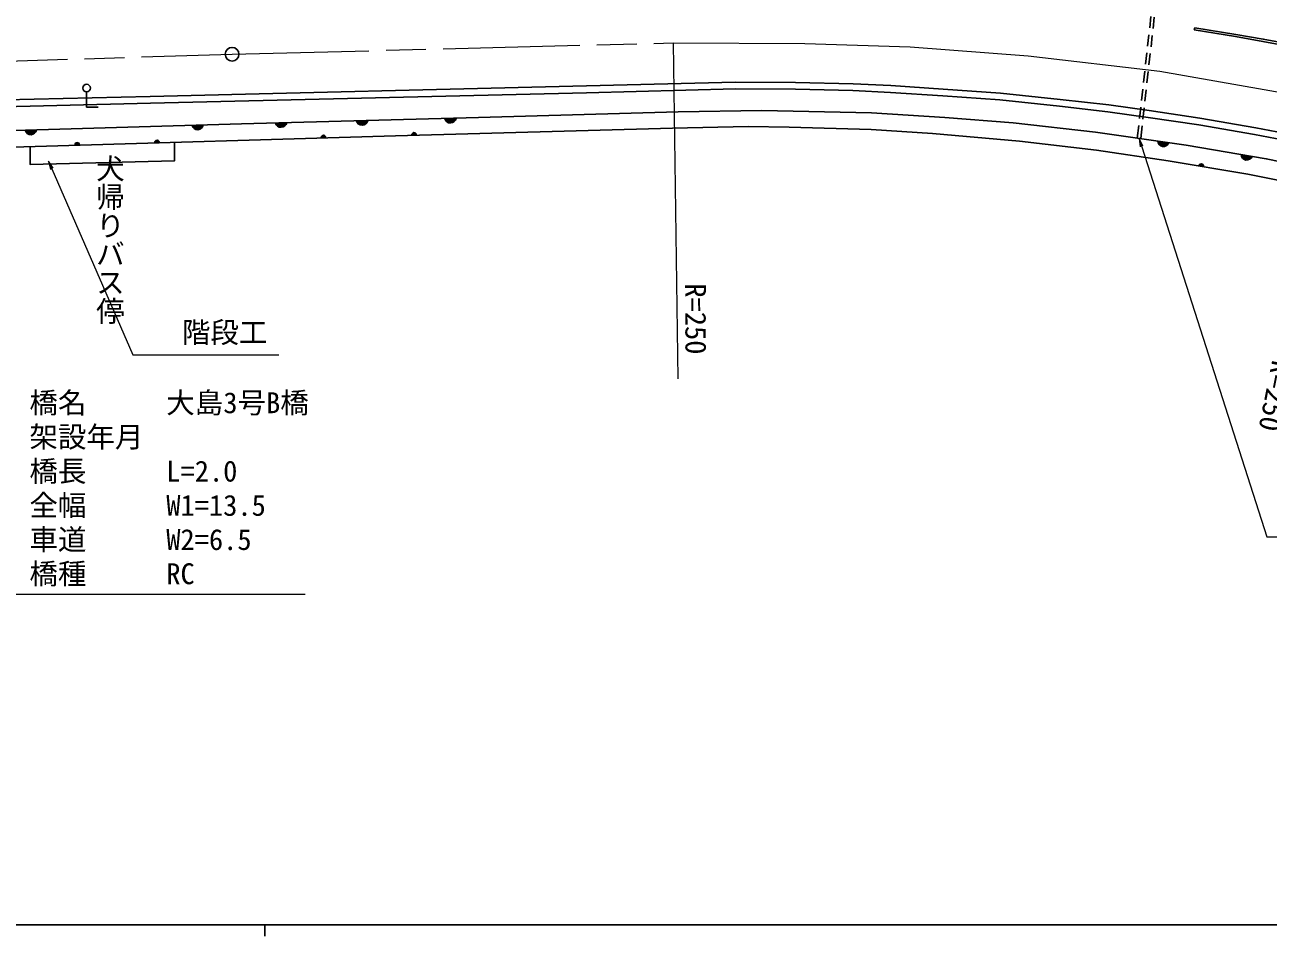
# Model space of a CAD drawing. Units: millimetres at full size, sheet at 1:1000; details may follow other scales. Extents: x 40000 to 680000, y 20000 to 380000.
# Drawn here: x 146959 to 255972, y 204000 to 283938 of the extents above; entities that cross this region are included whole.
import ezdxf
from ezdxf.enums import TextEntityAlignment as Align

# ---------------------------------------------------------------- set-up
doc = ezdxf.new("R2010")
doc.units = ezdxf.units.MM
doc.header["$LTSCALE"] = 1000
doc.linetypes.add('CHAIN', pattern=[18.5, 12, -1.5, 3.5, -1.5])
for name, color, linetype, lineweight in [('M-BGD', 7, 'Continuous', 25), ('M-BMK', 2, 'CHAIN', 13), ('M-BMK-SRVR', 3, 'Continuous', 25), ('M-STR-HTXT', 7, 'Continuous', 13), ('M-TTL-BAND', 7, 'Continuous', 25)]:
    doc.layers.add(name, color=color, linetype=linetype, lineweight=lineweight)
doc.layers.add('M-BMK-HTXT', color=7, linetype='Continuous')
doc.styles.add('@ＭＳ ゴシック', font='')
doc.styles.add('ＭＳ ゴシック', font='')
doc.styles.get('@ＭＳ ゴシック').set_extended_font_data('@MS Gothic')
doc.styles.get('ＭＳ ゴシック').set_extended_font_data('MS Gothic')

# ---------------------------------------------------------------- blocks, each defined once
blk = doc.blocks.new('open_arrow')
at = {"color": 0, "linetype": 'Continuous', "lineweight": -2}
blk.add_lwpolyline([(7.5, 1.25), (0, 0), (7.5, -1.25)], dxfattribs=at)

msp = doc.modelspace()

# ---------------------------------------------------------------- hatches: boundary and pattern name
at = {"layer": 'M-BGD'}
for points in [[(146991, 274692, 0.82183), (147981, 274722)], [(161615, 275136, 0.82183), (162605, 275166)], [(168926, 275344, 0.82183), (169916, 275370)], [(176034, 275527, 0.82183), (177025, 275553)], [(183785, 275727, 0.82183), (184776, 275752)], [(158752, 273592, 0.4608), (158545, 273821, 0.4608), (158351, 273581)], [(173339, 274025, 0.4608), (173131, 274254, 0.4608), (172938, 274013)], [(181285, 274257, 0.4608), (181078, 274486, 0.4608), (180884, 274246)], [(246290, 273750, 0.82183), (247271, 273609)], [(151749, 273385, 0.4608), (151541, 273614, 0.4608), (151347, 273373)], [(253595, 272568, 0.82183), (254572, 272401)], [(250289, 271481, 0.4608), (250130, 271746, 0.4608), (249893, 271548)]]:
    msp.add_hatch(color=256, dxfattribs=at).paths.add_polyline_path(points)

# ---------------------------------------------------------------- linework, layer by layer
for p, q in [((245585, 283666), (245696, 284660)), ((245881, 283615), (245992, 284609)), ((249501, 283493), (249534, 283690)), ((245406, 282076), (245518, 283070)), ((245703, 282025), (245814, 283019)), ((245228, 280486), (245339, 281480)), ((245524, 280435), (245636, 281429)), ((245050, 278896), (245161, 279890)), ((245346, 278845), (245457, 279839)), ((152373, 278063), (152373, 276730)), ((244871, 277306), (244983, 278300)), ((245167, 277255), (245279, 278249)), ((152373, 276730), (153373, 276730)), ((244693, 275716), (244804, 276710)), ((244989, 275665), (245100, 276659)), ((244501, 274006), (244626, 275120)), ((244798, 273963), (244922, 275069))]:
    msp.add_line(p, q, dxfattribs=at)
for points in [[(272262, 279064), (266889, 280189), (263294, 280944), (260309, 281567), (257910, 282042), (255511, 282487), (253100, 282904), (249501, 283493)], [(272303, 279260), (266930, 280384), (263335, 281139), (260349, 281763), (257948, 282238), (255546, 282684), (253134, 283101), (249534, 283690)], [(142671, 277289), (157954, 277662), (196195, 278580), (209267, 278924), (214541, 278885), (219580, 278766), (222892, 278606), (227482, 278304), (232496, 277950), (237744, 277396), (242001, 276918), (245534, 276419), (249992, 275752), (254880, 274901), (259804, 273973)], [(142685, 276689), (157969, 277062), (196210, 277980), (209273, 278324), (214531, 278285), (219558, 278166), (222858, 278007), (227441, 277706), (232443, 277352), (237679, 276800), (241926, 276322), (245448, 275825), (249897, 275159), (254773, 274311), (259688, 273384)], [(63265, 277805), (70308, 276736), (76212, 275973), (79143, 275643), (84802, 275063), (91202, 274595), (98148, 274187), (105139, 273938), (113579, 273918), (125239, 274155), (143007, 274571), (165957, 275268), (186746, 275803), (204256, 276317), (211564, 276414), (221186, 276207), (227627, 275825), (233611, 275337), (240849, 274529), (248780, 273393), (255810, 272188), (263213, 270680)], [(63024, 276258), (68187, 275479), (74649, 274599), (79803, 273989), (85208, 273459), (97444, 272632), (106706, 272343), (115957, 272368), (128927, 272718), (147853, 273269), (179446, 274206), (203749, 274877), (210393, 275021), (213962, 274970), (221167, 274752), (226545, 274396), (234161, 273727), (240934, 272936), (247207, 271997), (254181, 270830), (261833, 269312)], [(147415, 273256), (147415, 271702), (160079, 271997), (160079, 273632)]]:
    msp.add_lwpolyline(points, dxfattribs=at)
msp.add_circle((152373, 278396), 333, dxfattribs=at)
for centre, radius, start, end in [((147483, 274805), 505, 192.90911, 350.56731), ((162107, 275249), 505, 192.90911, 350.56731), ((169419, 275455), 505, 192.64585, 350.30404), ((176527, 275638), 505, 192.64585, 350.30404), ((184278, 275837), 505, 192.64585, 350.30404), ((158551, 273618), 203, 352.73743, 190.66082), ((173137, 274051), 203, 352.73743, 190.66082), ((181084, 274283), 203, 352.61855, 190.54193), ((246795, 273776), 505, 183.02283, 340.68102), ((151547, 273410), 203, 352.73743, 190.66082), ((254100, 272581), 505, 181.44668, 339.10487), ((250096, 271546), 203, 341.54107, 179.46445)]:
    msp.add_arc(centre, radius, start, end, dxfattribs=at)
at = {"layer": 'M-BMK'}
msp.add_lwpolyline([(64188, 283746), (70260, 282720), (84407, 281093), (93268, 280500), (106004, 279980), (115128, 279933), (120211, 279986), (165132, 281362), (203800, 282359), (215360, 282313), (224580, 281996), (234941, 281221), (246482, 279886), (259080, 277650)], dxfattribs=at)
at = {"layer": 'M-BMK-SRVR'}
msp.add_circle((165132, 281362), 600, dxfattribs=at)
at = {"layer": 'M-STR-HTXT'}
for p, q in [((203800, 282359), (204204, 252898)), ((146146, 233998), (171531, 233991))]:
    msp.add_line(p, q, dxfattribs=at)
for points in [[(244650, 273984), (255855, 239022), (277777, 239022)], [(149026, 271993), (156418, 254997), (169228, 254997)]]:
    msp.add_lwpolyline(points, dxfattribs=at)
at = {"layer": 'M-TTL-BAND'}
for p, q in [((40000, 205000), (579000, 205000)), ((168000, 205000), (168000, 204000))]:
    msp.add_line(p, q, dxfattribs=at)

# ---------------------------------------------------------------- block references
at = {"layer": 'M-STR-HTXT', "xscale": 100, "yscale": 100}
for p, rotation in [((244650, 273984), 287.8), ((149026, 271993), 293.5)]:
    msp.add_blockref('open_arrow', p, dxfattribs=dict(at, rotation=rotation))

# ---------------------------------------------------------------- texts
at = {"layer": 'M-BMK-HTXT', "style": '@ＭＳ ゴシック'}
msp.add_text('犬帰りバス停', height=1833, rotation=270, dxfattribs=at).set_placement((152957, 265107), align=Align.BOTTOM_CENTER)
at = {"layer": 'M-BMK-HTXT', "style": 'ＭＳ ゴシック'}
for s, p in [('橋名', (147358, 249324)), ('大島3号B橋', (159358, 249324)), ('架設年月', (147358, 246324)), ('橋長', (147358, 243324)), ('L=2.0', (159358, 243324)), ('全幅', (147358, 240324)), ('W1=13.5', (159358, 240324)), ('車道', (147358, 237324)), ('W2=6.5', (159358, 237324)), ('橋種', (147358, 234324)), ('RC', (159358, 234324))]:
    msp.add_text(s, height=1833, dxfattribs=at).set_placement(p, align=Align.BOTTOM_LEFT)
at = {"layer": 'M-STR-HTXT', "style": 'ＭＳ ゴシック'}
for rotation, p in [(270.3, (204320, 258136)), (258.742, (255196, 251662))]:
    msp.add_text('R=250', height=1833, rotation=rotation, dxfattribs=at).set_placement(p, align=Align.BOTTOM_CENTER)
msp.add_text('階段工', height=1833, dxfattribs=at).set_placement((160728, 255497), align=Align.BOTTOM_LEFT)

doc.saveas('drawing.dxf')
